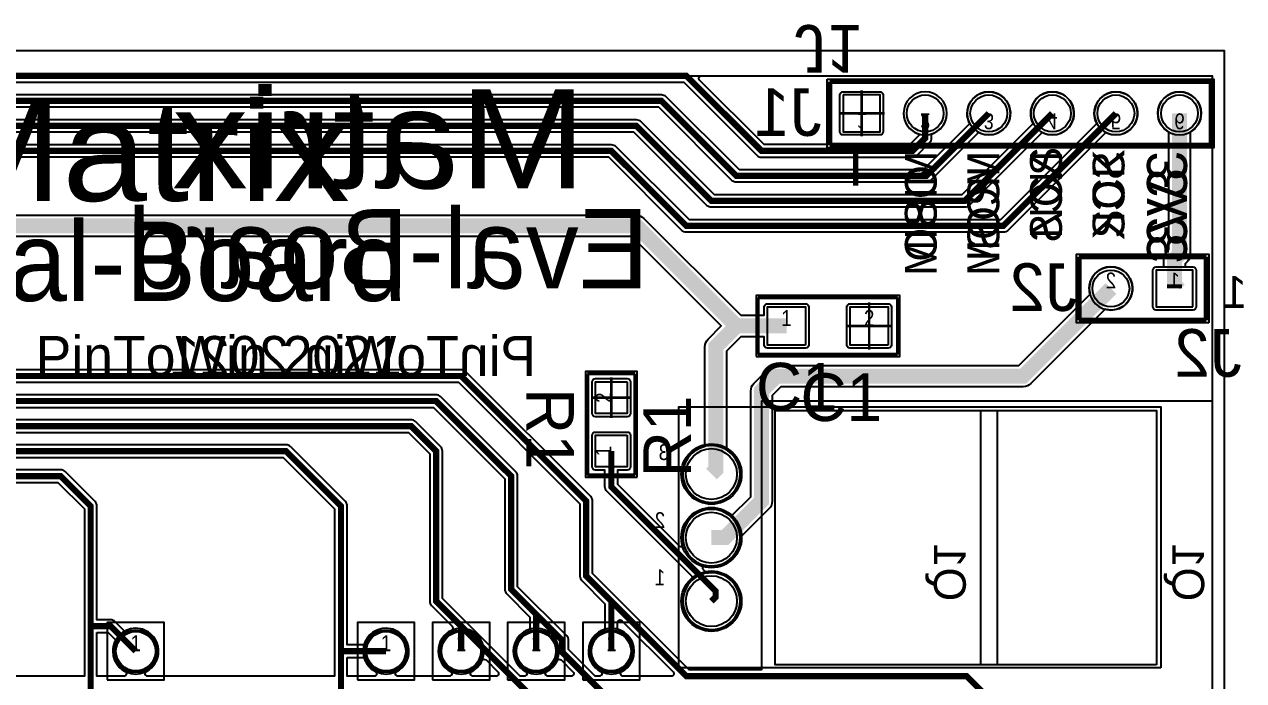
# Model space of a CAD drawing. Extents: x -64 to 44, y -64 to 41.
# Drawn here: x -4.45 to 44.26, y 14.82 to 41.06 of the extents above; entities that cross this region are included whole.
import ezdxf
from ezdxf.enums import TextEntityAlignment as Align

# ---------------------------------------------------------------- set-up
doc = ezdxf.new("R2010")
doc.units = 0
for name, color, linetype in [('ASSEMBLY', 12, 'CONTINUOUS'), ('BOND', 85, 'CONTINUOUS'), ('BOUND', 85, 'CONTINUOUS'), ('COND', 80, 'CONTINUOUS'), ('COND2', 2, 'CONTINUOUS'), ('PACKAGES', 202, 'CONTINUOUS'), ('SILK_SCREEN', 85, 'CONTINUOUS'), ('SILK_SCREEN2', 85, 'CONTINUOUS'), ('SOLDER_MASK', 85, 'CONTINUOUS'), ('TEXT', 142, 'CONTINUOUS')]:
    doc.layers.add(name, color=color, linetype=linetype)

msp = doc.modelspace()

# ---------------------------------------------------------------- linework, layer by layer
at = {"layer": 'ASSEMBLY'}
for points, const_width in [([(27.73, 38.77), (42.97, 38.77)], 0.2032), ([(27.73, 36.23), (27.73, 38.77)], 0.2032), ([(42.97, 38.77), (42.97, 36.23)], 0.2032), ([(42.97, 36.23), (27.73, 36.23)], 0.2032), ([(37.69, 29.23), (37.69, 31.77)], 0.2032), ([(37.69, 31.77), (42.77, 31.77)], 0.2032), ([(42.77, 31.77), (42.77, 29.23)], 0.2032), ([(24.857, 30.143), (24.857, 27.857)], 0.1524), ([(30.445, 30.143), (24.857, 30.143)], 0.1524), ([(30.445, 27.857), (30.445, 30.143)], 0.1524), ([(42.77, 29.23), (37.69, 29.23)], 0.2032), ([(24.857, 27.857), (30.445, 27.857)], 0.1524), ([(18.0475, 27.0988), (19.9525, 27.0988)], 0.1524), ([(18.0475, 23.0348), (18.0475, 27.0988)], 0.1524), ([(19.9525, 27.0988), (19.9525, 23.0348)], 0.1524), ([(19.9525, 23.0348), (18.0475, 23.0348)], 0.1524)]:
    msp.add_lwpolyline(points, dxfattribs=dict(at, const_width=const_width))
msp.add_lwpolyline([(40.78, 15.46), (25.54, 15.46), (25.54, 25.62), (40.78, 25.62)], close=True, dxfattribs=at)
for points in [[(33.7442, 25.5946), (33.7442, 15.4854), (33.7188, 15.46)], [(34.43, 15.46), (34.43, 25.5946)]]:
    msp.add_lwpolyline(points, dxfattribs=at)
at = {"layer": 'BOND'}
for points in [[(26.762, 28.238), (25.238, 28.238), (25.238, 29.762), (26.762, 29.762)], [(30.064, 28.238), (28.54, 28.238), (28.54, 29.762), (30.064, 29.762)], [(19.635, 26.7686), (19.635, 25.4986), (18.365, 25.4986), (18.365, 26.7686)], [(19.635, 24.635), (19.635, 23.365), (18.365, 23.365), (18.365, 24.635)]]:
    msp.add_lwpolyline(points, close=True, dxfattribs=at)
at = {"layer": 'BOUND'}
for points in [[(27.6284, 38.8716), (43.0716, 38.8716), (43.0716, 36.1284), (27.6284, 36.1284)], [(42.8716, 29.1284), (37.5884, 29.1284), (37.5884, 31.8716), (42.8716, 31.8716)], [(24.7808, 27.7808), (30.5212, 27.7808), (30.5212, 30.2192), (24.7808, 30.2192)], [(20.0287, 22.9586), (20.0287, 27.175), (17.9713, 27.175), (17.9713, 22.9586)], [(40.9578, 15.333), (21.7046, 15.333), (21.7046, 25.7724), (40.9578, 25.7724)], [(-1.143, 14.857), (1.143, 14.857), (1.143, 17.143), (-1.143, 17.143)], [(8.857, 14.857), (11.143, 14.857), (11.143, 17.143), (8.857, 17.143)], [(11.857, 14.857), (14.143, 14.857), (14.143, 17.143), (11.857, 17.143)], [(14.857, 14.857), (17.143, 14.857), (17.143, 17.143), (14.857, 17.143)], [(17.857, 14.857), (20.143, 14.857), (20.143, 17.143), (17.857, 17.143)]]:
    msp.add_lwpolyline(points, close=True, dxfattribs=at)
at = {"layer": 'COND'}
msp.add_lwpolyline([(-62.9999, 39), (42.9999, 39), (42.9999, -63.4999), (-62.9999, -63.4999)], dxfattribs=at)
for points in [[(28.1362, 36.7634), (28.1362, 38.2366, -0.414214), (28.2634, 38.3638), (29.7366, 38.3638, -0.414214), (29.8638, 38.2366), (29.8638, 36.7634, -0.414214), (29.7366, 36.6362), (28.2634, 36.6362, -0.414214)], [(32.4038, 37.5, 1), (30.6762, 37.5, 1)], [(34.9438, 37.5, 1), (33.2162, 37.5, 1)], [(37.4838, 37.5, 1), (35.7562, 37.5, 1)], [(40.0238, 37.5, 1), (38.2962, 37.5, 1)], [(42.5638, 37.5, 1), (40.8362, 37.5, 1)], [(35.283, 27.4272), (38.1267, 30.2708), (38.12, 30.2985, -0.058926), (38.0962, 30.5, -2.414214), (38.96, 29.6362, -0.058926), (38.7585, 29.66), (38.7308, 29.6667), (35.7621, 26.6979, -0.198863), (35.46, 26.5728), (25.777, 26.5728), (25.4272, 26.223), (25.4272, 22, -0.198863), (25.3021, 21.6979), (24.1434, 20.5392), (24.143, 20.5187, -0.408767), (23, 19.3968, -0.050662), (22.7701, 19.4201, 0.743538), (22.6779, 19.2488), (22.8007, 19.126), (22.8261, 19.1299, -0.038196), (23, 19.1432, -2.414214), (21.8568, 18, -0.209247), (22.2243, 18.8397, 0.425817), (22.2272, 18.9862), (18.8217, 22.3917, -0.198912), (18.7478, 22.57), (18.7478, 23.2378), (18.365, 23.2378, -0.414214), (18.2378, 23.365), (18.2378, 24.635, -0.414214), (18.365, 24.7622), (19.635, 24.7622, -0.414214), (19.7622, 24.635), (19.7622, 23.365, -0.414214), (19.635, 23.2378), (19.2522, 23.2378), (19.2522, 22.6745), (21.7088, 20.2179, 0.743538), (21.8801, 20.3101, -0.050662), (21.8568, 20.54, -0.414214), (23, 21.6832, -0.188608), (23.7757, 21.3798), (24.5728, 22.177), (24.5728, 26.4, -0.198863), (24.6979, 26.7021), (25.2979, 27.3021, -0.198863), (25.6, 27.4272)], [(40.6362, 29.7634), (40.6362, 31.2366, -0.414214), (40.7634, 31.3638), (42.2366, 31.3638, -0.414214), (42.3638, 31.2366), (42.3638, 29.7634, -0.414214), (42.2366, 29.6362), (40.7634, 29.6362, -0.414214)], [(28.4128, 28.238), (28.4128, 29.762, -0.414214), (28.54, 29.8892), (30.064, 29.8892, -0.414214), (30.1912, 29.762), (30.1912, 28.238, -0.414214), (30.064, 28.1108), (28.54, 28.1108, -0.414214)], [(18.2378, 25.4986), (18.2378, 26.7686, -0.414214), (18.365, 26.8958), (19.635, 26.8958, -0.414214), (19.7622, 26.7686), (19.7622, 25.4986, -0.414214), (19.635, 25.3714), (18.365, 25.3714, -0.414214)], [(0.9146, 16, 1), (-0.9146, 16, 1)], [(10.9146, 16, 1), (9.0854, 16, 1)], [(13.9146, 16, 1), (12.0854, 16, 1)], [(16.9146, 16, 1), (15.0854, 16, 1)], [(19.9146, 16, 1), (18.0854, 16, 1)]]:
    msp.add_lwpolyline(points, format="xyb", close=True, dxfattribs=at)
for points in [[(28.2634, 38.2366), (28.2634, 36.7634), (29.7366, 36.7634), (29.7366, 38.2366)], [(42.2366, 29.7634), (42.2366, 31.2366), (40.7634, 31.2366), (40.7634, 29.7634)], [(26.762, 28.238), (25.238, 28.238), (25.238, 29.762), (26.762, 29.762)], [(30.064, 28.238), (28.54, 28.238), (28.54, 29.762), (30.064, 29.762)], [(19.635, 26.7686), (19.635, 25.4986), (18.365, 25.4986), (18.365, 26.7686)], [(19.635, 24.635), (19.635, 23.365), (18.365, 23.365), (18.365, 24.635)]]:
    msp.add_lwpolyline(points, close=True, dxfattribs=at)
for points, const_width in [([(29, 37.5), (29, 38.4146)], 0.1), ([(28.0854, 37.5), (29, 37.5)], 0.1), ([(29, 37.5), (29.9146, 37.5)], 0.1), ([(29, 36.5854), (29, 37.5)], 0.1), ([(-13.87, 34.62), (-12.25, 33), (20, 33), (24, 29)], 0.6), ([(23, 20.54), (23.54, 20.54), (25, 22), (25, 26.4), (25.6, 27), (35.46, 27), (38.96, 30.5)], 0.6), ([(29.302, 29), (29.302, 29.94)], 0.1), ([(23, 23.08), (23.17, 23.25), (23.17, 28.17), (24, 29)], 0.6), ([(24, 29), (26, 29)], 0.6), ([(28.362, 29), (29.302, 29)], 0.1), ([(29.302, 29), (30.242, 29)], 0.1), ([(29.302, 28.06), (29.302, 29)], 0.1), ([(19, 26.1336), (19, 26.9466)], 0.1), ([(18.187, 26.1336), (19, 26.1336)], 0.1), ([(19, 26.1336), (19.813, 26.1336)], 0.1), ([(19, 25.3206), (19, 26.1336)], 0.1), ([(23, 18), (23.17, 18.17), (23.17, 18.4), (19, 22.57), (19, 24)], 0.25)]:
    msp.add_lwpolyline(points, dxfattribs=dict(at, const_width=const_width))
msp.add_lwpolyline([(-12.073, 33.4272), (20, 33.4272, -0.198863), (20.3021, 33.3021), (24.177, 29.4272), (25.1108, 29.4272), (25.1108, 29.762, -0.414214), (25.238, 29.8892), (26.762, 29.8892, -0.414214), (26.8892, 29.762), (26.8892, 28.238, -0.414214), (26.762, 28.1108), (25.238, 28.1108, -0.414214), (25.1108, 28.238), (25.1108, 28.5728), (24.177, 28.5728), (23.5972, 27.993), (23.5972, 24.0548, -0.260982), (24.1432, 23.08, -1), (21.8568, 23.08, -0.339704), (22.7051, 24.1845), (22.7428, 24.1946), (22.7428, 28.17, -0.198863), (22.8679, 28.4721), (23.3958, 29), (19.823, 32.5728), (-12.25, 32.5728, -0.198863)], format="xyb", dxfattribs=at)
for centre, radius in [((31.54, 37.5), 0.7366), ((34.08, 37.5), 0.7366), ((36.62, 37.5), 0.7366), ((39.16, 37.5), 0.7366), ((41.7, 37.5), 0.7366), ((38.96, 30.5), 0.7366), ((23, 23.08), 1.016), ((23, 20.54), 1.016), ((23, 18), 1.016), ((0, 16), 0.7874), ((10, 16), 0.7874), ((13, 16), 0.7874), ((16, 16), 0.7874), ((19, 16), 0.7874)]:
    msp.add_circle(centre, radius, dxfattribs=at)
at = {"layer": 'COND2'}
for points, const_width in [([(31.54, 37.5), (31.54, 36.5114), (31.0286, 36), (25, 36), (22, 39), (-52.67, 39), (-57.05, 34.62)], 0.25), ([(34.08, 37.5), (31.58, 35), (24, 35), (21, 38), (-51.13, 38), (-54.51, 34.62)], 0.25), ([(29, 37.5), (29, 38.4146)], 0.1), ([(36.62, 37.5), (33.12, 34), (23, 34), (20, 37), (-50, 37)], 0.25), ([(39.16, 37.5), (34.66, 33), (22, 33), (19, 36), (-50, 36)], 0.25), ([(28.0854, 37.5), (29, 37.5)], 0.1), ([(29, 37.5), (29.9146, 37.5)], 0.1), ([(29, 36.5854), (29, 37.5)], 0.1), ([(41.7, 37.5), (41.7, 31.8636), (41.5, 31.6636), (41.5, 30.6636)], 0.6), ([(-1.8, 17), (-1.8, 21.8), (-3, 23), (-20, 23), (-30.9209, 33.9209), (-30.9509, 33.9209), (-31.65, 34.62)], 0.25), ([(8.2, 16), (8.2, 21.8), (6, 24), (-18.49, 24), (-29.11, 34.62)], 0.25), ([(13, 16.9999), (12, 17.9999), (12, 24), (11, 25), (-16.95, 25), (-26.57, 34.62)], 0.25), ([(16, 17.4701), (15, 18.4701), (15, 23), (12, 26), (-15.41, 26), (-24.03, 34.62)], 0.25), ([(19, 18), (18, 19), (18, 22), (13, 27), (-15, 27), (-21.49, 33.49), (-21.49, 34.62)], 0.25), ([(41.5, 30.6636), (41.7, 30.8636)], 0.6), ([(41.5, 30.6636), (41.5, 30.5)], 0.6), ([(19, 18), (19, 16)], 0.25), ([(38.2, 10), (33.2, 15), (22, 15), (19, 18)], 0.25), ([(16, 17.4701), (16, 16)], 0.25), ([(28.2, 10), (24.2, 14), (18.9999, 14), (17.0394, 15.9605), (17.0394, 16.4307), (16, 17.4701)], 0.25), ([(0, 16), (-1, 17), (-1.8, 17)], 0.25), ([(-1.8, 10), (-1.8, 17)], 0.25), ([(13, 16.9999), (13, 16)], 0.25), ([(18.2, 10), (18.2, 11.7999), (13, 16.9999)], 0.25), ([(8.2, 16), (10, 16)], 0.25), ([(8.2, 10), (8.2, 16)], 0.25)]:
    msp.add_lwpolyline(points, dxfattribs=dict(at, const_width=const_width))
for points in [[(-52.5655, 38.7478), (21.8955, 38.7478), (24.8217, 35.8217, 0.198912), (25, 35.7478), (31.0286, 35.7478, 0.198912), (31.2069, 35.8217), (31.7183, 36.3331, 0.198912), (31.7922, 36.5114), (31.7922, 36.6738, 0.329856), (32.4038, 37.5, 1), (30.6762, 37.5, 0.318426), (31.2538, 36.685), (31.2878, 36.6731), (31.2878, 36.6159), (30.9241, 36.2522), (25.1045, 36.2522), (22.5301, 38.8266, -0.667865), (22.6019, 39), (42.9999, 39), (42.9999, 26), (25, 26), (25, 15.2522), (22.1045, 15.2522), (18.2522, 19.1045), (18.2522, 22, 0.198912), (18.1783, 22.1783), (13.1783, 27.1783, 0.198912), (13, 27.2522), (-14.8955, 27.2522)], [(-15, 26.7478), (12.8955, 26.7478), (17.7478, 21.8955), (17.7478, 19, 0.198912), (17.8217, 18.8217), (18.7478, 17.8955), (18.7478, 16.8799), (18.7129, 16.8684, 0.323489), (18.0854, 16, 0.277982), (18.5726, 15.1914, -0.782141), (18.5251, 15), (18.3566, 15), (17.2916, 16.065), (17.2916, 16.4307, 0.198912), (17.2177, 16.609), (15.2522, 18.5746), (15.2522, 23, 0.198912), (15.1783, 23.1783), (12.1783, 26.1783, 0.198912), (12, 26.2522), (-15.3055, 26.2522)], [(-15.41, 25.7478), (11.8955, 25.7478), (14.7478, 22.8955), (14.7478, 18.4701, 0.198912), (14.8217, 18.2918), (15.7478, 17.3656), (15.7478, 16.8799), (15.7129, 16.8684, 0.323489), (15.0854, 16, 0.277982), (15.5726, 15.1914, -0.782141), (15.5251, 15), (15.3566, 15), (12.2522, 18.1044), (12.2522, 24, 0.198912), (12.1783, 24.1783), (11.1783, 25.1783, 0.198912), (11, 25.2522), (-16.8455, 25.2522)], [(-16.95, 24.7478), (10.8955, 24.7478), (11.7478, 23.8955), (11.7478, 17.9999, 0.198912), (11.8217, 17.8216), (12.6479, 16.9954, -0.522552), (12.6184, 16.8312, 0.293081), (12.0854, 16, 0.277982), (12.5726, 15.1914, -0.782141), (12.5251, 15), (10.4749, 15, -0.782141), (10.4274, 15.1914, 0.277982), (10.9146, 16, 0.414214), (10, 16.9146, 0.323489), (9.1316, 16.2871), (9.1201, 16.2522), (8.4522, 16.2522), (8.4522, 21.8, 0.198912), (8.3783, 21.9783), (6.1783, 24.1783, 0.198912), (6, 24.2522), (-18.3855, 24.2522)], [(-18.49, 23.7478), (5.8955, 23.7478), (7.9478, 21.6955), (7.9478, 15), (0.4749, 15, -0.782141), (0.4274, 15.1914, 0.277982), (0.9146, 16, 0.414214), (0, 16.9146, 0.117079), (-0.4111, 16.817), (-0.4439, 16.8005), (-0.8217, 17.1783, 0.198912), (-1, 17.2522), (-1.5478, 17.2522), (-1.5478, 21.8, 0.198912), (-1.6217, 21.9783), (-2.8217, 23.1783, 0.198912), (-3, 23.2522), (-19.8955, 23.2522)], [(-20, 22.7478), (-3.1045, 22.7478), (-2.0522, 21.6955), (-2.0522, 15), (-7.5251, 15, -0.782141)]]:
    msp.add_lwpolyline(points, format="xyb", dxfattribs=at)
for points in [[(31.4755, 35.2522), (33.3169, 37.0936), (33.3013, 37.126, -0.112408), (33.2162, 37.5, -2.414214), (34.08, 36.6362, -0.112408), (33.706, 36.7213), (33.6736, 36.7369), (31.7583, 34.8217, -0.198912), (31.58, 34.7478), (24, 34.7478, -0.198912), (23.8217, 34.8217), (20.8955, 37.7478), (-51.0255, 37.7478), (-53.7475, 35.0259, -0.1229), (-53.6462, 34.62, -2.414214), (-54.51, 35.4838, -0.112408), (-54.136, 35.3987), (-54.1036, 35.3831), (-51.3083, 38.1783, -0.198912), (-51.13, 38.2522), (21, 38.2522, -0.198912), (21.1783, 38.1783), (24.1045, 35.2522)], [(33.0155, 34.2522), (35.8569, 37.0936), (35.8413, 37.126, -0.112408), (35.7562, 37.5, -2.414214), (36.62, 36.6362, -0.112408), (36.246, 36.7213), (36.2136, 36.7369), (33.2983, 33.8217, -0.198912), (33.12, 33.7478), (23, 33.7478, -0.198912), (22.8217, 33.8217), (19.8955, 36.7478), (-49.7195, 36.7478, -0.212733), (-50, 36.6228, -1), (-50, 37.3772, -0.212733), (-49.7195, 37.2522), (20, 37.2522, -0.198912), (20.1783, 37.1783), (23.1045, 34.2522)], [(34.5555, 33.2522), (38.3969, 37.0936), (38.3813, 37.126, -0.112408), (38.2962, 37.5, -2.414214), (39.16, 36.6362, -0.112408), (38.786, 36.7213), (38.7536, 36.7369), (34.8383, 32.8217, -0.198912), (34.66, 32.7478), (22, 32.7478, -0.198912), (21.8217, 32.8217), (18.8955, 35.7478), (-49.7195, 35.7478, -0.212733), (-50, 35.6228, -1), (-50, 36.3772, -0.212733), (-49.7195, 36.2522), (19, 36.2522, -0.198912), (19.1783, 36.1783), (22.1045, 33.2522)], [(28.1362, 36.7634), (28.1362, 38.2366, -0.414214), (28.2634, 38.3638), (29.7366, 38.3638, -0.414214), (29.8638, 38.2366), (29.8638, 36.7634, -0.414214), (29.7366, 36.6362), (28.2634, 36.6362, -0.414214)], [(41.2728, 32.0406), (41.2728, 36.7492, -0.26962), (40.8362, 37.5, -1), (42.5638, 37.5, -0.26962), (42.1272, 36.7492), (42.1272, 31.8636, -0.198863), (42.0021, 31.5615), (41.9272, 31.4866), (41.9272, 31.3638), (42.2366, 31.3638, -0.414214), (42.3638, 31.2366), (42.3638, 29.7634, -0.414214), (42.2366, 29.6362), (40.7634, 29.6362, -0.414214), (40.6362, 29.7634), (40.6362, 31.2366, -0.414214), (40.7634, 31.3638), (41.0728, 31.3638), (41.0728, 31.6636, -0.198863), (41.1979, 31.9657)], [(39.8238, 30.5, 1), (38.0962, 30.5, 1)], [(24.1432, 23.08, 1), (21.8568, 23.08, 1)], [(24.1432, 20.54, 1), (21.8568, 20.54, 1)], [(24.1432, 18, 1), (21.8568, 18, 1)], [(19.2522, 17.1459, -0.667865), (19.4256, 17.2177), (21.4699, 15.1734, -0.667865), (21.3981, 15), (19.4749, 15, -0.782141), (19.4274, 15.1914, 0.277982), (19.9146, 16, 0.323489), (19.2871, 16.8684), (19.2522, 16.8799)], [(-1.5478, 16.7478), (-1.1045, 16.7478), (-0.8005, 16.4439), (-0.817, 16.4111, 0.117079), (-0.9146, 16, 0.277982), (-0.4274, 15.1914, -0.782141), (-0.4749, 15), (-1.5478, 15)], [(8.4522, 15.7478), (9.1201, 15.7478), (9.1316, 15.7129, 0.193685), (9.5726, 15.1914, -0.782141), (9.5251, 15), (8.4522, 15)], [(13.8312, 15.6184, -0.522552), (13.9954, 15.6479), (14.4698, 15.1734, -0.667865), (14.398, 15), (13.4749, 15, -0.782141), (13.4274, 15.1914, 0.165015)], [(16.8312, 15.6184, -0.522552), (16.9954, 15.6479), (17.4698, 15.1734, -0.667865), (17.398, 15), (16.4749, 15, -0.782141), (16.4274, 15.1914, 0.165015)]]:
    msp.add_lwpolyline(points, format="xyb", close=True, dxfattribs=at)
for points in [[(28.2634, 38.2366), (28.2634, 36.7634), (29.7366, 36.7634), (29.7366, 38.2366)], [(42.2366, 29.7634), (42.2366, 31.2366), (40.7634, 31.2366), (40.7634, 29.7634)]]:
    msp.add_lwpolyline(points, close=True, dxfattribs=at)
for centre, radius in [((31.54, 37.5), 0.7366), ((34.08, 37.5), 0.7366), ((36.62, 37.5), 0.7366), ((39.16, 37.5), 0.7366), ((41.7, 37.5), 0.7366), ((38.96, 30.5), 0.7366), ((23, 23.08), 1.016), ((23, 20.54), 1.016), ((23, 18), 1.016), ((0, 16), 0.7874), ((10, 16), 0.7874), ((13, 16), 0.7874), ((16, 16), 0.7874), ((19, 16), 0.7874)]:
    msp.add_circle(centre, radius, dxfattribs=at)
at = {"layer": 'PACKAGES'}
msp.add_lwpolyline([(-63.5, 40), (-63.5, -64), (43.5, -64), (43.5, 40)], close=True, dxfattribs=at)
at = {"layer": 'SILK_SCREEN'}
for points, const_width in [([(27.73, 38.77), (42.97, 38.77)], 0.2032), ([(27.73, 36.23), (27.73, 38.77)], 0.2032), ([(42.97, 38.77), (42.97, 36.23)], 0.2032), ([(42.97, 36.23), (27.73, 36.23)], 0.2032), ([(37.69, 29.23), (37.69, 31.77)], 0.2032), ([(37.69, 31.77), (42.77, 31.77)], 0.2032), ([(42.77, 31.77), (42.77, 29.23)], 0.2032), ([(24.857, 30.143), (24.857, 27.857)], 0.1524), ([(30.445, 30.143), (24.857, 30.143)], 0.1524), ([(30.445, 27.857), (30.445, 30.143)], 0.1524), ([(42.77, 29.23), (37.69, 29.23)], 0.2032), ([(24.857, 27.857), (30.445, 27.857)], 0.1524), ([(18.0475, 27.0988), (19.9525, 27.0988)], 0.1524), ([(18.0475, 23.0348), (18.0475, 27.0988)], 0.1524), ([(19.9525, 27.0988), (19.9525, 23.0348)], 0.1524), ([(19.9525, 23.0348), (18.0475, 23.0348)], 0.1524)]:
    msp.add_lwpolyline(points, dxfattribs=dict(at, const_width=const_width))
msp.add_lwpolyline([(40.78, 15.46), (25.54, 15.46), (25.54, 25.62), (40.78, 25.62)], close=True, dxfattribs=at)
at = {"layer": 'SOLDER_MASK'}
for points in [[(28.2634, 38.2366), (28.2634, 36.7634), (29.7366, 36.7634), (29.7366, 38.2366)], [(42.2366, 29.7634), (42.2366, 31.2366), (40.7634, 31.2366), (40.7634, 29.7634)], [(26.762, 28.238), (25.238, 28.238), (25.238, 29.762), (26.762, 29.762)], [(30.064, 28.238), (28.54, 28.238), (28.54, 29.762), (30.064, 29.762)], [(19.635, 26.7686), (19.635, 25.4986), (18.365, 25.4986), (18.365, 26.7686)], [(19.635, 24.635), (19.635, 23.365), (18.365, 23.365), (18.365, 24.635)]]:
    msp.add_lwpolyline(points, close=True, dxfattribs=at)
for centre, radius in [((31.54, 37.5), 0.7366), ((34.08, 37.5), 0.7366), ((36.62, 37.5), 0.7366), ((39.16, 37.5), 0.7366), ((41.7, 37.5), 0.7366), ((38.96, 30.5), 0.7366), ((23, 23.08), 1.2065), ((23, 20.54), 1.2065), ((23, 18), 1.2065), ((0, 16), 0.8509), ((10, 16), 0.8509), ((13, 16), 0.8509), ((16, 16), 0.8509), ((19, 16), 0.8509)]:
    msp.add_circle(centre, radius, dxfattribs=at)

# ---------------------------------------------------------------- texts
at = {"layer": 'SILK_SCREEN'}
for s, height, width, p in [('Matrix', 3.962, 1.147653, (-8, 34)), ('Eval-Board', 3.175, 0.991811, (-10, 30))]:
    msp.add_text(s, height=height, dxfattribs=dict(at, width=width)).set_placement(p)
at = {"layer": 'SILK_SCREEN', "width": 1.019685}
for s, p in [('NCS', (37, 32.5)), ('SCK', (39.5, 32.5)), ('MISO', (32, 31)), ('MOSI', (34.5, 31))]:
    msp.add_text(s, height=1.27, rotation=90, dxfattribs=at).set_placement(p)
at = {"layer": 'SILK_SCREEN'}
for s, height, p in [('-', 1.905, (29.5, 34.5)), ('3V3', 1.6, (42, 31.5))]:
    msp.add_text(s, height=height, rotation=90, dxfattribs=at).set_placement(p)
msp.add_text('PinToWin 2021', height=1.6, dxfattribs=at).set_placement((-4, 27))
at = {"layer": 'SILK_SCREEN2', "text_generation_flag": 2}
for s, height, width, p in [('Matrix', 3.962, 1.147653, (18, 34.5)), ('Eval-Board', 3.175, 0.991811, (20.5, 30.5)), ('1', 1.27, 1.02, (44.3931, 29.7228))]:
    msp.add_text(s, height=height, dxfattribs=dict(at, width=width)).set_placement(p)
for s, height, p in [('-', 1.905, (29.5, 36)), ('3V3', 1.6, (42, 36))]:
    msp.add_text(s, height=height, rotation=90, dxfattribs=at).set_placement(p)
at = {"layer": 'SILK_SCREEN2', "text_generation_flag": 2, "width": 1.019685}
for s, p in [('MISO', (32, 36)), ('MOSI', (34.5, 36)), ('NCS', (37, 36)), ('SCK', (39.5, 36))]:
    msp.add_text(s, height=1.27, rotation=90, dxfattribs=at).set_placement(p)
at = {"layer": 'SILK_SCREEN2', "text_generation_flag": 2}
msp.add_text('PinToWin 2021', height=1.6, dxfattribs=at).set_placement((16, 27))
at = {"layer": 'TEXT', "text_generation_flag": 2}
msp.add_text('J1', height=1.905, rotation=180, dxfattribs=at).set_placement((26.3178, 41.0306))
for s, p in [('J1', (27.4, 36.6)), ('J2', (37.6, 29.6)), ('J2', (44.1822, 26.9694))]:
    msp.add_text(s, height=1.905, dxfattribs=at).set_placement(p)
at = {"layer": 'TEXT', "text_generation_flag": 2, "width": 0.88}
for s, p in [('3', (34.08, 37.5)), ('5', (39.16, 37.5)), ('6', (41.7, 37.5)), ('1', (29, 37.5)), ('2', (31.54, 37.5)), ('4', (36.62, 37.5))]:
    msp.add_text(s, height=0.635, rotation=180, dxfattribs=at).set_placement(p, align=Align.CENTER)
for s, p in [('2', (38.96, 30.5)), ('1', (41.5, 30.5))]:
    msp.add_text(s, height=0.635, dxfattribs=at).set_placement(p, align=Align.CENTER)
at = {"layer": 'TEXT', "width": 0.88}
for s, p in [('1', (26, 29)), ('2', (29.302, 29)), ('1', (0, 16)), ('1', (10, 16)), ('1', (13, 16)), ('1', (16, 16)), ('1', (19, 16))]:
    msp.add_text(s, height=0.635, dxfattribs=at).set_placement(p, align=Align.CENTER)
at = {"layer": 'TEXT'}
for p in [(24.7808, 25.6218), (26.56, 25.2)]:
    msp.add_text('C1', height=1.905, dxfattribs=at).set_placement(p)
for rotation, p in [(270, (15.6, 26.52)), (90, (22.1877, 22.9586))]:
    msp.add_text('R1', height=1.905, rotation=rotation, dxfattribs=at).set_placement(p)
at = {"layer": 'TEXT', "width": 0.88}
for s, p in [('2', (19, 26.1336)), ('1', (19, 24))]:
    msp.add_text(s, height=0.635, rotation=90, dxfattribs=at).set_placement(p, align=Align.CENTER)
at = {"layer": 'TEXT', "text_generation_flag": 2, "width": 0.88}
for s, p in [('3', (20.8918, 23.6388)), ('2', (20.7394, 20.921)), ('1', (20.7394, 18.635))]:
    msp.add_text(s, height=0.635, dxfattribs=at).set_placement(p, align=Align.RIGHT)
at = {"layer": 'TEXT', "text_generation_flag": 2, "width": 1.02}
for p in [(31.89, 18), (41.415, 18)]:
    msp.add_text('Q1', height=1.27, rotation=270, dxfattribs=at).set_placement(p)

doc.saveas('drawing.dxf')
